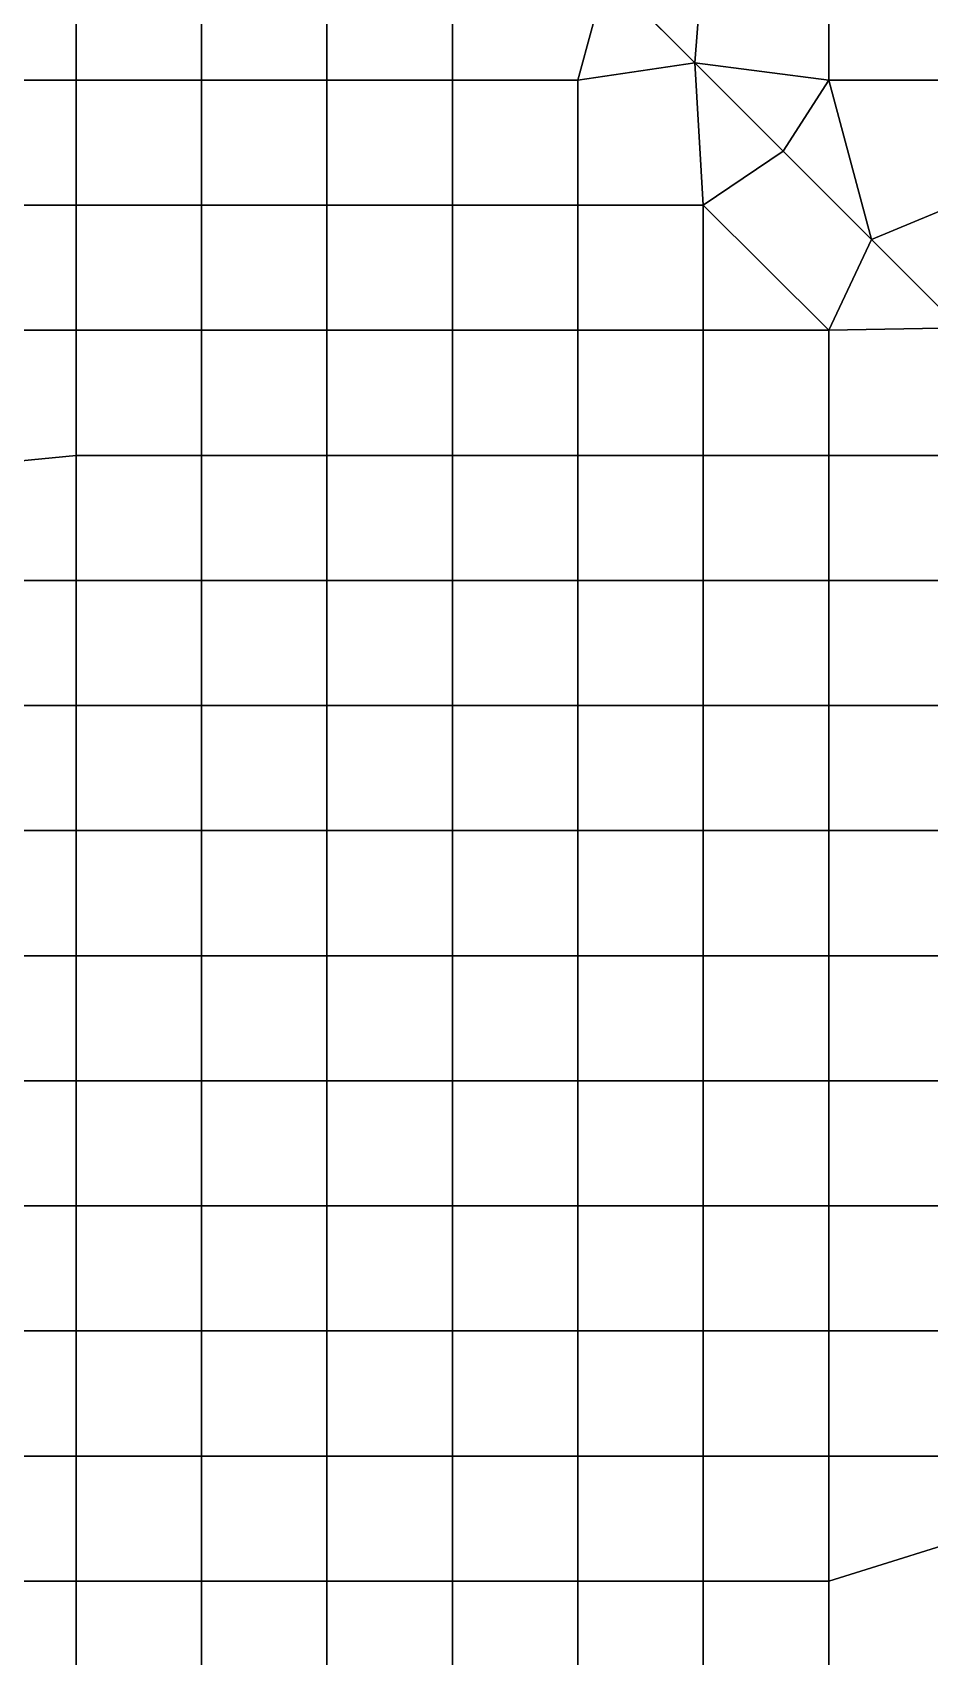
# Model space of a CAD drawing. Extents: x -13 to 39.3, y -26.5 to 20.6.
# Drawn here: x 24.02 to 27.61, y -20.31 to -13.81 of the extents above; entities that cross this region are included whole.
import ezdxf

# ---------------------------------------------------------------- set-up
doc = ezdxf.new("R2010")
doc.units = 0
doc.layers.add('BARS', color=1, linetype='CONTINUOUS')
doc.layers.add('FACES', color=5, linetype='CONTINUOUS')

msp = doc.modelspace()

# ---------------------------------------------------------------- linework, layer by layer
at = {"layer": 'BARS'}
for p, q in [((26.6734, -13.93), (26.3198, -13.5765)), ((26.6734, -13.93, 3.3), (26.3198, -13.5765, 3.3)), ((27.027, -14.2836), (26.6734, -13.93)), ((27.027, -14.2836, 3.3), (26.6734, -13.93, 3.3)), ((27.3805, -14.6371), (27.027, -14.2836)), ((27.3805, -14.6371, 3.3), (27.027, -14.2836, 3.3)), ((27.7341, -14.9907), (27.3805, -14.6371)), ((27.7341, -14.9907, 3.3), (27.3805, -14.6371, 3.3))]:
    msp.add_line(p, q, dxfattribs=at)
at = {"layer": 'FACES'}
for points in [[(24.1965, -13.4981), (23.6944, -13.4981), (23.6944, -13.9988), (24.1965, -13.9988)], [(24.1965, -13.4981, 3.3), (23.6944, -13.4981, 3.3), (23.6944, -13.9988, 3.3), (24.1965, -13.9988, 3.3)], [(24.6986, -13.4981), (24.1965, -13.4981), (24.1965, -13.9988), (24.6986, -13.9988)], [(24.6986, -13.4981, 3.3), (24.1965, -13.4981, 3.3), (24.1965, -13.9988, 3.3), (24.6986, -13.9988, 3.3)], [(25.2007, -13.4981), (24.6986, -13.4981), (24.6986, -13.9988), (25.2007, -13.9988)], [(25.2007, -13.4981, 3.3), (24.6986, -13.4981, 3.3), (24.6986, -13.9988, 3.3), (25.2007, -13.9988, 3.3)], [(25.7028, -13.4981), (25.2007, -13.4981), (25.2007, -13.9988), (25.7028, -13.9988)], [(25.7028, -13.4981, 3.3), (25.2007, -13.4981, 3.3), (25.2007, -13.9988, 3.3), (25.7028, -13.9988, 3.3)], [(26.3198, -13.5765), (25.7028, -13.4981), (25.7028, -13.9988), (26.205, -13.9988)], [(26.3198, -13.5765, 3.3), (25.7028, -13.4981, 3.3), (25.7028, -13.9988, 3.3), (26.205, -13.9988, 3.3)], [(26.7071, -13.4981), (26.3198, -13.5765), (26.6734, -13.93)], [(26.7071, -13.4981, 3.3), (26.3198, -13.5765, 3.3), (26.6734, -13.93, 3.3)], [(27.2092, -13.4981), (26.7071, -13.4981), (26.6734, -13.93), (27.2092, -13.9988)], [(27.2092, -13.4981, 3.3), (26.7071, -13.4981, 3.3), (26.6734, -13.93, 3.3), (27.2092, -13.9988, 3.3)], [(27.7113, -13.4981), (27.2092, -13.4981), (27.2092, -13.9988), (27.7113, -13.9988)], [(27.7113, -13.4981, 3.3), (27.2092, -13.4981, 3.3), (27.2092, -13.9988, 3.3), (27.7113, -13.9988, 3.3)], [(26.3198, -13.5765), (26.205, -13.9988), (26.6734, -13.93)], [(26.3198, -13.5765, 3.3), (26.205, -13.9988, 3.3), (26.6734, -13.93, 3.3)], [(26.3198, -13.5765), (26.3198, -13.5765, 0.66), (26.6734, -13.93, 0.66), (26.6734, -13.93)], [(26.3198, -13.5765, 0.66), (26.3198, -13.5765, 1.32), (26.6734, -13.93, 1.32), (26.6734, -13.93, 0.66)], [(26.3198, -13.5765, 1.32), (26.3198, -13.5765, 1.98), (26.6734, -13.93, 1.98), (26.6734, -13.93, 1.32)], [(26.3198, -13.5765, 1.98), (26.3198, -13.5765, 2.64), (26.6734, -13.93, 2.64), (26.6734, -13.93, 1.98)], [(26.6734, -13.93, 2.64), (26.3198, -13.5765, 2.64), (26.3198, -13.5765, 3.3), (26.6734, -13.93, 3.3)], [(26.6734, -13.93), (26.205, -13.9988), (26.205, -14.4995), (26.7071, -14.4995)], [(26.6734, -13.93, 3.3), (26.205, -13.9988, 3.3), (26.205, -14.4995, 3.3), (26.7071, -14.4995, 3.3)], [(27.2092, -13.9988), (26.6734, -13.93), (27.027, -14.2836)], [(27.027, -14.2836), (26.6734, -13.93), (26.7071, -14.4995)], [(26.6734, -13.93), (26.6734, -13.93, 0.66), (27.027, -14.2836, 0.66), (27.027, -14.2836)], [(26.6734, -13.93, 0.66), (26.6734, -13.93, 1.32), (27.027, -14.2836, 1.32), (27.027, -14.2836, 0.66)], [(26.6734, -13.93, 1.32), (26.6734, -13.93, 1.98), (27.027, -14.2836, 1.98), (27.027, -14.2836, 1.32)], [(26.6734, -13.93, 1.98), (26.6734, -13.93, 2.64), (27.027, -14.2836, 2.64), (27.027, -14.2836, 1.98)], [(27.027, -14.2836, 2.64), (26.6734, -13.93, 2.64), (26.6734, -13.93, 3.3), (27.027, -14.2836, 3.3)], [(27.2092, -13.9988, 3.3), (26.6734, -13.93, 3.3), (27.027, -14.2836, 3.3)], [(27.027, -14.2836, 3.3), (26.6734, -13.93, 3.3), (26.7071, -14.4995, 3.3)], [(24.1965, -13.9988), (23.6944, -13.9988), (23.6944, -14.4995), (24.1965, -14.4995)], [(24.1965, -13.9988, 3.3), (23.6944, -13.9988, 3.3), (23.6944, -14.4995, 3.3), (24.1965, -14.4995, 3.3)], [(24.6986, -13.9988), (24.1965, -13.9988), (24.1965, -14.4995), (24.6986, -14.4995)], [(24.6986, -13.9988, 3.3), (24.1965, -13.9988, 3.3), (24.1965, -14.4995, 3.3), (24.6986, -14.4995, 3.3)], [(25.2007, -13.9988), (24.6986, -13.9988), (24.6986, -14.4995), (25.2007, -14.4995)], [(25.2007, -13.9988, 3.3), (24.6986, -13.9988, 3.3), (24.6986, -14.4995, 3.3), (25.2007, -14.4995, 3.3)], [(25.7028, -13.9988), (25.2007, -13.9988), (25.2007, -14.4995), (25.7028, -14.4995)], [(25.7028, -13.9988, 3.3), (25.2007, -13.9988, 3.3), (25.2007, -14.4995, 3.3), (25.7028, -14.4995, 3.3)], [(26.205, -13.9988), (25.7028, -13.9988), (25.7028, -14.4995), (26.205, -14.4995)], [(26.205, -13.9988, 3.3), (25.7028, -13.9988, 3.3), (25.7028, -14.4995, 3.3), (26.205, -14.4995, 3.3)], [(27.2092, -13.9988), (27.027, -14.2836), (27.3805, -14.6371)], [(27.2092, -13.9988, 3.3), (27.027, -14.2836, 3.3), (27.3805, -14.6371, 3.3)], [(27.7113, -13.9988), (27.2092, -13.9988), (27.3805, -14.6371), (27.7113, -14.4995)], [(27.7113, -13.9988, 3.3), (27.2092, -13.9988, 3.3), (27.3805, -14.6371, 3.3), (27.7113, -14.4995, 3.3)], [(27.3805, -14.6371), (27.027, -14.2836), (26.7071, -14.4995), (27.2092, -15.0002)], [(27.3805, -14.6371, 3.3), (27.027, -14.2836, 3.3), (26.7071, -14.4995, 3.3), (27.2092, -15.0002, 3.3)], [(27.027, -14.2836), (27.027, -14.2836, 0.66), (27.3805, -14.6371, 0.66), (27.3805, -14.6371)], [(27.027, -14.2836, 0.66), (27.027, -14.2836, 1.32), (27.3805, -14.6371, 1.32), (27.3805, -14.6371, 0.66)], [(27.027, -14.2836, 1.32), (27.027, -14.2836, 1.98), (27.3805, -14.6371, 1.98), (27.3805, -14.6371, 1.32)], [(27.027, -14.2836, 1.98), (27.027, -14.2836, 2.64), (27.3805, -14.6371, 2.64), (27.3805, -14.6371, 1.98)], [(27.3805, -14.6371, 2.64), (27.027, -14.2836, 2.64), (27.027, -14.2836, 3.3), (27.3805, -14.6371, 3.3)], [(24.1965, -14.4995), (23.6944, -14.4995), (23.6944, -15.0002), (24.1965, -15.0002)], [(24.1965, -14.4995, 3.3), (23.6944, -14.4995, 3.3), (23.6944, -15.0002, 3.3), (24.1965, -15.0002, 3.3)], [(24.6986, -14.4995), (24.1965, -14.4995), (24.1965, -15.0002), (24.6986, -15.0002)], [(24.6986, -14.4995, 3.3), (24.1965, -14.4995, 3.3), (24.1965, -15.0002, 3.3), (24.6986, -15.0002, 3.3)], [(25.2007, -14.4995), (24.6986, -14.4995), (24.6986, -15.0002), (25.2007, -15.0002)], [(25.2007, -14.4995, 3.3), (24.6986, -14.4995, 3.3), (24.6986, -15.0002, 3.3), (25.2007, -15.0002, 3.3)], [(25.7028, -14.4995), (25.2007, -14.4995), (25.2007, -15.0002), (25.7028, -15.0002)], [(25.7028, -14.4995, 3.3), (25.2007, -14.4995, 3.3), (25.2007, -15.0002, 3.3), (25.7028, -15.0002, 3.3)], [(26.205, -14.4995), (25.7028, -14.4995), (25.7028, -15.0002), (26.205, -15.0002)], [(26.205, -14.4995, 3.3), (25.7028, -14.4995, 3.3), (25.7028, -15.0002, 3.3), (26.205, -15.0002, 3.3)], [(26.7071, -14.4995), (26.205, -14.4995), (26.205, -15.0002), (26.7071, -15.0002)], [(26.7071, -14.4995, 3.3), (26.205, -14.4995, 3.3), (26.205, -15.0002, 3.3), (26.7071, -15.0002, 3.3)], [(26.7071, -14.4995), (26.7071, -15.0002), (27.2092, -15.0002)], [(26.7071, -14.4995, 3.3), (26.7071, -15.0002, 3.3), (27.2092, -15.0002, 3.3)], [(27.7113, -14.4995), (27.3805, -14.6371), (27.7341, -14.9907)], [(27.7113, -14.4995, 3.3), (27.3805, -14.6371, 3.3), (27.7341, -14.9907, 3.3)], [(27.7341, -14.9907), (27.3805, -14.6371), (27.2092, -15.0002)], [(27.7341, -14.9907, 3.3), (27.3805, -14.6371, 3.3), (27.2092, -15.0002, 3.3)], [(27.3805, -14.6371), (27.3805, -14.6371, 0.66), (27.7341, -14.9907, 0.66), (27.7341, -14.9907)], [(27.3805, -14.6371, 0.66), (27.3805, -14.6371, 1.32), (27.7341, -14.9907, 1.32), (27.7341, -14.9907, 0.66)], [(27.3805, -14.6371, 1.32), (27.3805, -14.6371, 1.98), (27.7341, -14.9907, 1.98), (27.7341, -14.9907, 1.32)], [(27.3805, -14.6371, 1.98), (27.3805, -14.6371, 2.64), (27.7341, -14.9907, 2.64), (27.7341, -14.9907, 1.98)], [(27.7341, -14.9907, 2.64), (27.3805, -14.6371, 2.64), (27.3805, -14.6371, 3.3), (27.7341, -14.9907, 3.3)], [(24.1965, -15.0002), (23.6944, -15.0002), (23.6328, -15.5563), (24.1965, -15.5009)], [(24.1965, -15.0002, 3.3), (23.6944, -15.0002, 3.3), (23.6328, -15.5563, 3.3), (24.1965, -15.5009, 3.3)], [(24.6986, -15.0002), (24.1965, -15.0002), (24.1965, -15.5009), (24.6986, -15.5009)], [(24.6986, -15.0002, 3.3), (24.1965, -15.0002, 3.3), (24.1965, -15.5009, 3.3), (24.6986, -15.5009, 3.3)], [(25.2007, -15.0002), (24.6986, -15.0002), (24.6986, -15.5009), (25.2007, -15.5009)], [(25.2007, -15.0002, 3.3), (24.6986, -15.0002, 3.3), (24.6986, -15.5009, 3.3), (25.2007, -15.5009, 3.3)], [(25.7028, -15.0002), (25.2007, -15.0002), (25.2007, -15.5009), (25.7028, -15.5009)], [(25.7028, -15.0002, 3.3), (25.2007, -15.0002, 3.3), (25.2007, -15.5009, 3.3), (25.7028, -15.5009, 3.3)], [(26.205, -15.0002), (25.7028, -15.0002), (25.7028, -15.5009), (26.205, -15.5009)], [(26.205, -15.0002, 3.3), (25.7028, -15.0002, 3.3), (25.7028, -15.5009, 3.3), (26.205, -15.5009, 3.3)], [(26.7071, -15.0002), (26.205, -15.0002), (26.205, -15.5009), (26.7071, -15.5009)], [(26.7071, -15.0002, 3.3), (26.205, -15.0002, 3.3), (26.205, -15.5009, 3.3), (26.7071, -15.5009, 3.3)], [(27.2092, -15.0002), (26.7071, -15.0002), (26.7071, -15.5009), (27.2092, -15.5009)], [(27.2092, -15.0002, 3.3), (26.7071, -15.0002, 3.3), (26.7071, -15.5009, 3.3), (27.2092, -15.5009, 3.3)], [(27.7341, -14.9907), (27.2092, -15.0002), (27.2092, -15.5009), (27.7113, -15.5009)], [(27.7341, -14.9907, 3.3), (27.2092, -15.0002, 3.3), (27.2092, -15.5009, 3.3), (27.7113, -15.5009, 3.3)], [(24.1965, -15.5009), (23.6328, -15.5563), (23.6944, -16.0016), (24.1965, -16.0016)], [(24.1965, -15.5009, 3.3), (23.6328, -15.5563, 3.3), (23.6944, -16.0016, 3.3), (24.1965, -16.0016, 3.3)], [(24.6986, -15.5009), (24.1965, -15.5009), (24.1965, -16.0016), (24.6986, -16.0016)], [(24.6986, -15.5009, 3.3), (24.1965, -15.5009, 3.3), (24.1965, -16.0016, 3.3), (24.6986, -16.0016, 3.3)], [(25.2007, -15.5009), (24.6986, -15.5009), (24.6986, -16.0016), (25.2007, -16.0016)], [(25.2007, -15.5009, 3.3), (24.6986, -15.5009, 3.3), (24.6986, -16.0016, 3.3), (25.2007, -16.0016, 3.3)], [(25.7028, -15.5009), (25.2007, -15.5009), (25.2007, -16.0016), (25.7028, -16.0016)], [(25.7028, -15.5009, 3.3), (25.2007, -15.5009, 3.3), (25.2007, -16.0016, 3.3), (25.7028, -16.0016, 3.3)], [(26.205, -15.5009), (25.7028, -15.5009), (25.7028, -16.0016), (26.205, -16.0016)], [(26.205, -15.5009, 3.3), (25.7028, -15.5009, 3.3), (25.7028, -16.0016, 3.3), (26.205, -16.0016, 3.3)], [(26.7071, -15.5009), (26.205, -15.5009), (26.205, -16.0016), (26.7071, -16.0016)], [(26.7071, -15.5009, 3.3), (26.205, -15.5009, 3.3), (26.205, -16.0016, 3.3), (26.7071, -16.0016, 3.3)], [(27.2092, -15.5009), (26.7071, -15.5009), (26.7071, -16.0016), (27.2092, -16.0016)], [(27.2092, -15.5009, 3.3), (26.7071, -15.5009, 3.3), (26.7071, -16.0016, 3.3), (27.2092, -16.0016, 3.3)], [(27.7113, -15.5009), (27.2092, -15.5009), (27.2092, -16.0016), (27.7113, -16.0016)], [(27.7113, -15.5009, 3.3), (27.2092, -15.5009, 3.3), (27.2092, -16.0016, 3.3), (27.7113, -16.0016, 3.3)], [(24.1965, -16.0016), (23.6944, -16.0016), (23.6944, -16.5024), (24.1965, -16.5024)], [(24.1965, -16.0016, 3.3), (23.6944, -16.0016, 3.3), (23.6944, -16.5024, 3.3), (24.1965, -16.5024, 3.3)], [(24.6986, -16.0016), (24.1965, -16.0016), (24.1965, -16.5024), (24.6986, -16.5024)], [(24.6986, -16.0016, 3.3), (24.1965, -16.0016, 3.3), (24.1965, -16.5024, 3.3), (24.6986, -16.5024, 3.3)], [(25.2007, -16.0016), (24.6986, -16.0016), (24.6986, -16.5024), (25.2007, -16.5024)], [(25.2007, -16.0016, 3.3), (24.6986, -16.0016, 3.3), (24.6986, -16.5024, 3.3), (25.2007, -16.5024, 3.3)], [(25.7028, -16.0016), (25.2007, -16.0016), (25.2007, -16.5024), (25.7028, -16.5024)], [(25.7028, -16.0016, 3.3), (25.2007, -16.0016, 3.3), (25.2007, -16.5024, 3.3), (25.7028, -16.5024, 3.3)], [(26.205, -16.0016), (25.7028, -16.0016), (25.7028, -16.5024), (26.205, -16.5024)], [(26.205, -16.0016, 3.3), (25.7028, -16.0016, 3.3), (25.7028, -16.5024, 3.3), (26.205, -16.5024, 3.3)], [(26.7071, -16.0016), (26.205, -16.0016), (26.205, -16.5024), (26.7071, -16.5024)], [(26.7071, -16.0016, 3.3), (26.205, -16.0016, 3.3), (26.205, -16.5024, 3.3), (26.7071, -16.5024, 3.3)], [(27.2092, -16.0016), (26.7071, -16.0016), (26.7071, -16.5024), (27.2092, -16.5024)], [(27.2092, -16.0016, 3.3), (26.7071, -16.0016, 3.3), (26.7071, -16.5024, 3.3), (27.2092, -16.5024, 3.3)], [(27.7113, -16.0016), (27.2092, -16.0016), (27.2092, -16.5024), (27.7113, -16.5024)], [(27.7113, -16.0016, 3.3), (27.2092, -16.0016, 3.3), (27.2092, -16.5024, 3.3), (27.7113, -16.5024, 3.3)], [(24.1965, -16.5024), (23.6944, -16.5024), (23.6944, -17.0031), (24.1965, -17.0031)], [(24.1965, -16.5024, 3.3), (23.6944, -16.5024, 3.3), (23.6944, -17.0031, 3.3), (24.1965, -17.0031, 3.3)], [(24.6986, -16.5024), (24.1965, -16.5024), (24.1965, -17.0031), (24.6986, -17.0031)], [(24.6986, -16.5024, 3.3), (24.1965, -16.5024, 3.3), (24.1965, -17.0031, 3.3), (24.6986, -17.0031, 3.3)], [(25.2007, -16.5024), (24.6986, -16.5024), (24.6986, -17.0031), (25.2007, -17.0031)], [(25.2007, -16.5024, 3.3), (24.6986, -16.5024, 3.3), (24.6986, -17.0031, 3.3), (25.2007, -17.0031, 3.3)], [(25.7028, -16.5024), (25.2007, -16.5024), (25.2007, -17.0031), (25.7028, -17.0031)], [(25.7028, -16.5024, 3.3), (25.2007, -16.5024, 3.3), (25.2007, -17.0031, 3.3), (25.7028, -17.0031, 3.3)], [(26.205, -16.5024), (25.7028, -16.5024), (25.7028, -17.0031), (26.205, -17.0031)], [(26.205, -16.5024, 3.3), (25.7028, -16.5024, 3.3), (25.7028, -17.0031, 3.3), (26.205, -17.0031, 3.3)], [(26.7071, -16.5024), (26.205, -16.5024), (26.205, -17.0031), (26.7071, -17.0031)], [(26.7071, -16.5024, 3.3), (26.205, -16.5024, 3.3), (26.205, -17.0031, 3.3), (26.7071, -17.0031, 3.3)], [(27.2092, -16.5024), (26.7071, -16.5024), (26.7071, -17.0031), (27.2092, -17.0031)], [(27.2092, -16.5024, 3.3), (26.7071, -16.5024, 3.3), (26.7071, -17.0031, 3.3), (27.2092, -17.0031, 3.3)], [(27.7113, -16.5024), (27.2092, -16.5024), (27.2092, -17.0031), (27.7113, -17.0031)], [(27.7113, -16.5024, 3.3), (27.2092, -16.5024, 3.3), (27.2092, -17.0031, 3.3), (27.7113, -17.0031, 3.3)], [(24.1965, -17.0031), (23.6944, -17.0031), (23.6944, -17.5038), (24.1965, -17.5038)], [(24.1965, -17.0031, 3.3), (23.6944, -17.0031, 3.3), (23.6944, -17.5038, 3.3), (24.1965, -17.5038, 3.3)], [(24.6986, -17.0031), (24.1965, -17.0031), (24.1965, -17.5038), (24.6986, -17.5038)], [(24.6986, -17.0031, 3.3), (24.1965, -17.0031, 3.3), (24.1965, -17.5038, 3.3), (24.6986, -17.5038, 3.3)], [(25.2007, -17.0031), (24.6986, -17.0031), (24.6986, -17.5038), (25.2007, -17.5038)], [(25.2007, -17.0031, 3.3), (24.6986, -17.0031, 3.3), (24.6986, -17.5038, 3.3), (25.2007, -17.5038, 3.3)], [(25.7028, -17.0031), (25.2007, -17.0031), (25.2007, -17.5038), (25.7028, -17.5038)], [(25.7028, -17.0031, 3.3), (25.2007, -17.0031, 3.3), (25.2007, -17.5038, 3.3), (25.7028, -17.5038, 3.3)], [(26.205, -17.0031), (25.7028, -17.0031), (25.7028, -17.5038), (26.205, -17.5038)], [(26.205, -17.0031, 3.3), (25.7028, -17.0031, 3.3), (25.7028, -17.5038, 3.3), (26.205, -17.5038, 3.3)], [(26.7071, -17.0031), (26.205, -17.0031), (26.205, -17.5038), (26.7071, -17.5038)], [(26.7071, -17.0031, 3.3), (26.205, -17.0031, 3.3), (26.205, -17.5038, 3.3), (26.7071, -17.5038, 3.3)], [(27.2092, -17.0031), (26.7071, -17.0031), (26.7071, -17.5038), (27.2092, -17.5038)], [(27.2092, -17.0031, 3.3), (26.7071, -17.0031, 3.3), (26.7071, -17.5038, 3.3), (27.2092, -17.5038, 3.3)], [(27.7113, -17.0031), (27.2092, -17.0031), (27.2092, -17.5038), (27.7113, -17.5038)], [(27.7113, -17.0031, 3.3), (27.2092, -17.0031, 3.3), (27.2092, -17.5038, 3.3), (27.7113, -17.5038, 3.3)], [(24.1965, -17.5038), (23.6944, -17.5038), (23.6944, -18.0045), (24.1965, -18.0045)], [(24.1965, -17.5038, 3.3), (23.6944, -17.5038, 3.3), (23.6944, -18.0045, 3.3), (24.1965, -18.0045, 3.3)], [(24.6986, -17.5038), (24.1965, -17.5038), (24.1965, -18.0045), (24.6986, -18.0045)], [(24.6986, -17.5038, 3.3), (24.1965, -17.5038, 3.3), (24.1965, -18.0045, 3.3), (24.6986, -18.0045, 3.3)], [(25.2007, -17.5038), (24.6986, -17.5038), (24.6986, -18.0045), (25.2007, -18.0045)], [(25.2007, -17.5038, 3.3), (24.6986, -17.5038, 3.3), (24.6986, -18.0045, 3.3), (25.2007, -18.0045, 3.3)], [(25.7028, -17.5038), (25.2007, -17.5038), (25.2007, -18.0045), (25.7028, -18.0045)], [(25.7028, -17.5038, 3.3), (25.2007, -17.5038, 3.3), (25.2007, -18.0045, 3.3), (25.7028, -18.0045, 3.3)], [(26.205, -17.5038), (25.7028, -17.5038), (25.7028, -18.0045), (26.205, -18.0045)], [(26.205, -17.5038, 3.3), (25.7028, -17.5038, 3.3), (25.7028, -18.0045, 3.3), (26.205, -18.0045, 3.3)], [(26.7071, -17.5038), (26.205, -17.5038), (26.205, -18.0045), (26.7071, -18.0045)], [(26.7071, -17.5038, 3.3), (26.205, -17.5038, 3.3), (26.205, -18.0045, 3.3), (26.7071, -18.0045, 3.3)], [(27.2092, -17.5038), (26.7071, -17.5038), (26.7071, -18.0045), (27.2092, -18.0045)], [(27.2092, -17.5038, 3.3), (26.7071, -17.5038, 3.3), (26.7071, -18.0045, 3.3), (27.2092, -18.0045, 3.3)], [(27.7113, -17.5038), (27.2092, -17.5038), (27.2092, -18.0045), (27.7113, -18.0045)], [(27.7113, -17.5038, 3.3), (27.2092, -17.5038, 3.3), (27.2092, -18.0045, 3.3), (27.7113, -18.0045, 3.3)], [(24.1965, -18.0045), (23.6944, -18.0045), (23.6944, -18.5052), (24.1965, -18.5052)], [(24.1965, -18.0045, 3.3), (23.6944, -18.0045, 3.3), (23.6944, -18.5052, 3.3), (24.1965, -18.5052, 3.3)], [(24.6986, -18.0045), (24.1965, -18.0045), (24.1965, -18.5052), (24.6986, -18.5052)], [(24.6986, -18.0045, 3.3), (24.1965, -18.0045, 3.3), (24.1965, -18.5052, 3.3), (24.6986, -18.5052, 3.3)], [(25.2007, -18.0045), (24.6986, -18.0045), (24.6986, -18.5052), (25.2007, -18.5052)], [(25.2007, -18.0045, 3.3), (24.6986, -18.0045, 3.3), (24.6986, -18.5052, 3.3), (25.2007, -18.5052, 3.3)], [(25.7028, -18.0045), (25.2007, -18.0045), (25.2007, -18.5052), (25.7028, -18.5052)], [(25.7028, -18.0045, 3.3), (25.2007, -18.0045, 3.3), (25.2007, -18.5052, 3.3), (25.7028, -18.5052, 3.3)], [(26.205, -18.0045), (25.7028, -18.0045), (25.7028, -18.5052), (26.205, -18.5052)], [(26.205, -18.0045, 3.3), (25.7028, -18.0045, 3.3), (25.7028, -18.5052, 3.3), (26.205, -18.5052, 3.3)], [(26.7071, -18.0045), (26.205, -18.0045), (26.205, -18.5052), (26.7071, -18.5052)], [(26.7071, -18.0045, 3.3), (26.205, -18.0045, 3.3), (26.205, -18.5052, 3.3), (26.7071, -18.5052, 3.3)], [(27.2092, -18.0045), (26.7071, -18.0045), (26.7071, -18.5052), (27.2092, -18.5052)], [(27.2092, -18.0045, 3.3), (26.7071, -18.0045, 3.3), (26.7071, -18.5052, 3.3), (27.2092, -18.5052, 3.3)], [(27.7113, -18.0045), (27.2092, -18.0045), (27.2092, -18.5052), (27.7113, -18.5052)], [(27.7113, -18.0045, 3.3), (27.2092, -18.0045, 3.3), (27.2092, -18.5052, 3.3), (27.7113, -18.5052, 3.3)], [(24.1965, -18.5052), (23.6944, -18.5052), (23.6944, -19.0059), (24.1965, -19.0059)], [(24.1965, -18.5052, 3.3), (23.6944, -18.5052, 3.3), (23.6944, -19.0059, 3.3), (24.1965, -19.0059, 3.3)], [(24.6986, -18.5052), (24.1965, -18.5052), (24.1965, -19.0059), (24.6986, -19.0059)], [(24.6986, -18.5052, 3.3), (24.1965, -18.5052, 3.3), (24.1965, -19.0059, 3.3), (24.6986, -19.0059, 3.3)], [(25.2007, -18.5052), (24.6986, -18.5052), (24.6986, -19.0059), (25.2007, -19.0059)], [(25.2007, -18.5052, 3.3), (24.6986, -18.5052, 3.3), (24.6986, -19.0059, 3.3), (25.2007, -19.0059, 3.3)], [(25.7028, -18.5052), (25.2007, -18.5052), (25.2007, -19.0059), (25.7028, -19.0059)], [(25.7028, -18.5052, 3.3), (25.2007, -18.5052, 3.3), (25.2007, -19.0059, 3.3), (25.7028, -19.0059, 3.3)], [(26.205, -18.5052), (25.7028, -18.5052), (25.7028, -19.0059), (26.205, -19.0059)], [(26.205, -18.5052, 3.3), (25.7028, -18.5052, 3.3), (25.7028, -19.0059, 3.3), (26.205, -19.0059, 3.3)], [(26.7071, -18.5052), (26.205, -18.5052), (26.205, -19.0059), (26.7071, -19.0059)], [(26.7071, -18.5052, 3.3), (26.205, -18.5052, 3.3), (26.205, -19.0059, 3.3), (26.7071, -19.0059, 3.3)], [(27.2092, -18.5052), (26.7071, -18.5052), (26.7071, -19.0059), (27.2092, -19.0059)], [(27.2092, -18.5052, 3.3), (26.7071, -18.5052, 3.3), (26.7071, -19.0059, 3.3), (27.2092, -19.0059, 3.3)], [(27.7113, -18.5052), (27.2092, -18.5052), (27.2092, -19.0059), (27.7113, -19.0059)], [(27.7113, -18.5052, 3.3), (27.2092, -18.5052, 3.3), (27.2092, -19.0059, 3.3), (27.7113, -19.0059, 3.3)], [(24.1965, -19.0059), (23.6944, -19.0059), (23.6944, -19.5066), (24.1965, -19.5066)], [(24.1965, -19.0059, 3.3), (23.6944, -19.0059, 3.3), (23.6944, -19.5066, 3.3), (24.1965, -19.5066, 3.3)], [(24.6986, -19.0059), (24.1965, -19.0059), (24.1965, -19.5066), (24.6986, -19.5066)], [(24.6986, -19.0059, 3.3), (24.1965, -19.0059, 3.3), (24.1965, -19.5066, 3.3), (24.6986, -19.5066, 3.3)], [(25.2007, -19.0059), (24.6986, -19.0059), (24.6986, -19.5066), (25.2007, -19.5066)], [(25.2007, -19.0059, 3.3), (24.6986, -19.0059, 3.3), (24.6986, -19.5066, 3.3), (25.2007, -19.5066, 3.3)], [(25.7028, -19.0059), (25.2007, -19.0059), (25.2007, -19.5066), (25.7028, -19.5066)], [(25.7028, -19.0059, 3.3), (25.2007, -19.0059, 3.3), (25.2007, -19.5066, 3.3), (25.7028, -19.5066, 3.3)], [(26.205, -19.0059), (25.7028, -19.0059), (25.7028, -19.5066), (26.205, -19.5066)], [(26.205, -19.0059, 3.3), (25.7028, -19.0059, 3.3), (25.7028, -19.5066, 3.3), (26.205, -19.5066, 3.3)], [(26.7071, -19.0059), (26.205, -19.0059), (26.205, -19.5066), (26.7071, -19.5066)], [(26.7071, -19.0059, 3.3), (26.205, -19.0059, 3.3), (26.205, -19.5066, 3.3), (26.7071, -19.5066, 3.3)], [(27.2092, -19.0059), (26.7071, -19.0059), (26.7071, -19.5066), (27.2092, -19.5066)], [(27.2092, -19.0059, 3.3), (26.7071, -19.0059, 3.3), (26.7071, -19.5066, 3.3), (27.2092, -19.5066, 3.3)], [(27.7113, -19.0059), (27.2092, -19.0059), (27.2092, -19.5066), (27.7113, -19.5066)], [(27.7113, -19.0059, 3.3), (27.2092, -19.0059, 3.3), (27.2092, -19.5066, 3.3), (27.7113, -19.5066, 3.3)], [(24.1965, -19.5066), (23.6944, -19.5066), (23.6944, -20.0073), (24.1965, -20.0073)], [(24.1965, -19.5066, 3.3), (23.6944, -19.5066, 3.3), (23.6944, -20.0073, 3.3), (24.1965, -20.0073, 3.3)], [(24.6986, -19.5066), (24.1965, -19.5066), (24.1965, -20.0073), (24.6986, -20.0073)], [(24.6986, -19.5066, 3.3), (24.1965, -19.5066, 3.3), (24.1965, -20.0073, 3.3), (24.6986, -20.0073, 3.3)], [(25.2007, -19.5066), (24.6986, -19.5066), (24.6986, -20.0073), (25.2007, -20.0073)], [(25.2007, -19.5066, 3.3), (24.6986, -19.5066, 3.3), (24.6986, -20.0073, 3.3), (25.2007, -20.0073, 3.3)], [(25.7028, -19.5066), (25.2007, -19.5066), (25.2007, -20.0073), (25.7028, -20.0073)], [(25.7028, -19.5066, 3.3), (25.2007, -19.5066, 3.3), (25.2007, -20.0073, 3.3), (25.7028, -20.0073, 3.3)], [(26.205, -19.5066), (25.7028, -19.5066), (25.7028, -20.0073), (26.205, -20.0073)], [(26.205, -19.5066, 3.3), (25.7028, -19.5066, 3.3), (25.7028, -20.0073, 3.3), (26.205, -20.0073, 3.3)], [(26.7071, -19.5066), (26.205, -19.5066), (26.205, -20.0073), (26.7071, -20.0073)], [(26.7071, -19.5066, 3.3), (26.205, -19.5066, 3.3), (26.205, -20.0073, 3.3), (26.7071, -20.0073, 3.3)], [(27.2092, -19.5066), (26.7071, -19.5066), (26.7071, -20.0073), (27.2092, -20.0073)], [(27.2092, -19.5066, 3.3), (26.7071, -19.5066, 3.3), (26.7071, -20.0073, 3.3), (27.2092, -20.0073, 3.3)], [(27.7113, -19.5066), (27.2092, -19.5066), (27.2092, -20.0073), (27.8755, -19.799)], [(27.7113, -19.5066, 3.3), (27.2092, -19.5066, 3.3), (27.2092, -20.0073, 3.3), (27.8755, -19.799, 3.3)], [(27.8755, -19.799), (27.2092, -20.0073), (27.2092, -20.508), (27.7113, -20.508)], [(27.8755, -19.799, 3.3), (27.2092, -20.0073, 3.3), (27.2092, -20.508, 3.3), (27.7113, -20.508, 3.3)], [(24.1965, -20.0073), (23.6944, -20.0073), (23.6944, -20.508), (24.1965, -20.508)], [(24.1965, -20.0073, 3.3), (23.6944, -20.0073, 3.3), (23.6944, -20.508, 3.3), (24.1965, -20.508, 3.3)], [(24.6986, -20.0073), (24.1965, -20.0073), (24.1965, -20.508), (24.6986, -20.508)], [(24.6986, -20.0073, 3.3), (24.1965, -20.0073, 3.3), (24.1965, -20.508, 3.3), (24.6986, -20.508, 3.3)], [(25.2007, -20.0073), (24.6986, -20.0073), (24.6986, -20.508), (25.2007, -20.508)], [(25.2007, -20.0073, 3.3), (24.6986, -20.0073, 3.3), (24.6986, -20.508, 3.3), (25.2007, -20.508, 3.3)], [(25.7028, -20.0073), (25.2007, -20.0073), (25.2007, -20.508), (25.7028, -20.508)], [(25.7028, -20.0073, 3.3), (25.2007, -20.0073, 3.3), (25.2007, -20.508, 3.3), (25.7028, -20.508, 3.3)], [(26.205, -20.0073), (25.7028, -20.0073), (25.7028, -20.508), (26.205, -20.508)], [(26.205, -20.0073, 3.3), (25.7028, -20.0073, 3.3), (25.7028, -20.508, 3.3), (26.205, -20.508, 3.3)], [(26.7071, -20.0073), (26.205, -20.0073), (26.205, -20.508), (26.7071, -20.508)], [(26.7071, -20.0073, 3.3), (26.205, -20.0073, 3.3), (26.205, -20.508, 3.3), (26.7071, -20.508, 3.3)], [(27.2092, -20.0073), (26.7071, -20.0073), (26.7071, -20.508), (27.2092, -20.508)], [(27.2092, -20.0073, 3.3), (26.7071, -20.0073, 3.3), (26.7071, -20.508, 3.3), (27.2092, -20.508, 3.3)]]:
    msp.add_3dface(points, dxfattribs=at)

doc.saveas('drawing.dxf')
